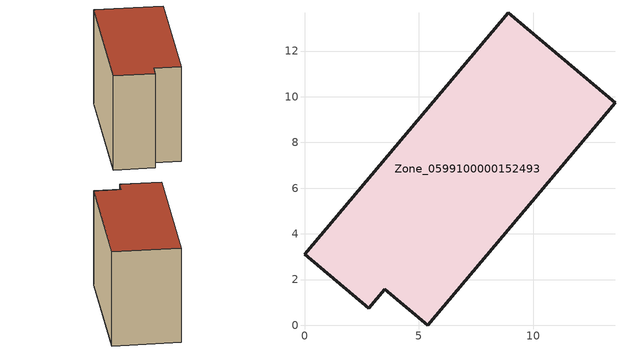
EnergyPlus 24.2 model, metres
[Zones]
Zone_0599100000152493
 floor ground (C_G): 8.91,13.68 13.59,9.75 5.39,0 3.51,1.57 2.82,0.74 0,3.11 z0
 wall outside (C_F): 13.59,9.75 8.91,13.68 0,3.11 2.82,0.74 3.51,1.57 5.39,0 13.59,9.75 z0:9.06
 roof outside (C_R): 8.91,13.68 0,3.11 2.82,0.74 3.51,1.57 5.39,0 13.59,9.75 z9.06
[BUILDING]
Pand.0599100000152493: North Axis=0; Terrain=City; Loads Convergence Tolerance Value=0.04; Temperature Convergence Tolerance Value=0.4; Solar Distribution=FullExterior; Maximum Number of Warmup Days=25; Minimum Number of Warmup Days=1
[Site:Location]
Rotterdam.The.Hague.AP_ZH_NLD Design_Conditions: Latitude=51.96; Longitude=4.45; Time Zone=1; Elevation=-4.5
[SITE:GROUNDTEMPERATURE:BUILDINGSURFACE]
18, 18, 18, 18, 18, 18, 18, 18, 18, 18, 18, 18
[MATERIAL] Thermal Absorptance=0.9; Solar Absorptance=0.7; Visible Absorptance=0.7
Name | Roughness | Thickness | Conductivity | Density | Specific Heat
G.TI.1946 | MediumSmooth | 0.15 | 1 | 540 | 1210
F.TI.1946 | Rough | 0.3 | 0.857143 | 1920 | 840
R.TI.1946 | MediumRough | 0.2 | 0.1 | 1500 | 1000
[CONSTRUCTION]
C_G: G.TI.1946
C_F: F.TI.1946
C_R: R.TI.1946
[ZONE]
Zone_0599100000152493: Type=1; Multiplier=1; Ceiling Height=Autocalculate; Volume=Autocalculate; Floor Area=autocalculate; Part of Total Floor Area=Yes
[ZONEINFILTRATION:DESIGNFLOWRATE]
Infil_Zone_0599100000152493: Zone or ZoneList or Space or SpaceList=Zone_0599100000152493; Schedule=AlwaysOn; Design Flow Rate Calculation Method=Flow/Area; Flow Rate per Floor Area=0.003; Constant Term Coefficient=1; Temperature Term Coefficient=0; Velocity Term Coefficient=0; Velocity Squared Term Coefficient=0
[HVACTEMPLATE:ZONE:IDEALLOADSAIRSYSTEM]
Zone_0599100000152493: Maximum Heating Supply Air Temperature=50; Minimum Cooling Supply Air Temperature=13; Maximum Heating Supply Air Humidity Ratio=0.0156; Minimum Cooling Supply Air Humidity Ratio=0.0077; Heating Limit=NoLimit; Cooling Limit=NoLimit; Dehumidification Control Type=ConstantSensibleHeatRatio; Cooling Sensible Heat Ratio=0.7; Dehumidification Setpoint=60; Humidification Control Type=None; Humidification Setpoint=30; Outdoor Air Method=None; Outdoor Air Flow Rate per Person=0.00944; Outdoor Air Flow Rate per Zone Floor Area=0; Outdoor Air Flow Rate per Zone=0; Demand Controlled Ventilation Type=None; Outdoor Air Economizer Type=NoEconomizer; Heat Recovery Type=None; Sensible Heat Recovery Effectiveness=0.7; Latent Heat Recovery Effectiveness=0.65
[ZONECONTROL:THERMOSTAT]
ThermostatControl_Zone_0599100000152493: Zone or ZoneList=Zone_0599100000152493; Control Type Schedule=DualSetpointControlType; Control 1=Thermostat_Zone_0599100000152493; Temperature Difference Between Cutout And Setpoint=0
[THERMOSTATSETPOINT:DUALSETPOINT]
Thermostat_Zone_0599100000152493: Heating Setpoint Temperature Schedule=HeatingSetpoint_Zone_0599100000152493; Cooling Setpoint Temperature Schedule=CoolingSetpoint_Zone_0599100000152493
[SCHEDULE:COMPACT]
HeatingSetpoint_Zone_0599100000152493: Through: 12/31, For: AllDays, Until: 24:00, 21
CoolingSetpoint_Zone_0599100000152493: Through: 12/31, For: AllDays, Until: 24:00, 24
DualSetpointControlType: Through: 12/31, For: AllDays, Until: 24:00, 4
AlwaysOn: Through: 12/31, For: AllDays, Until: 24:00, 1
